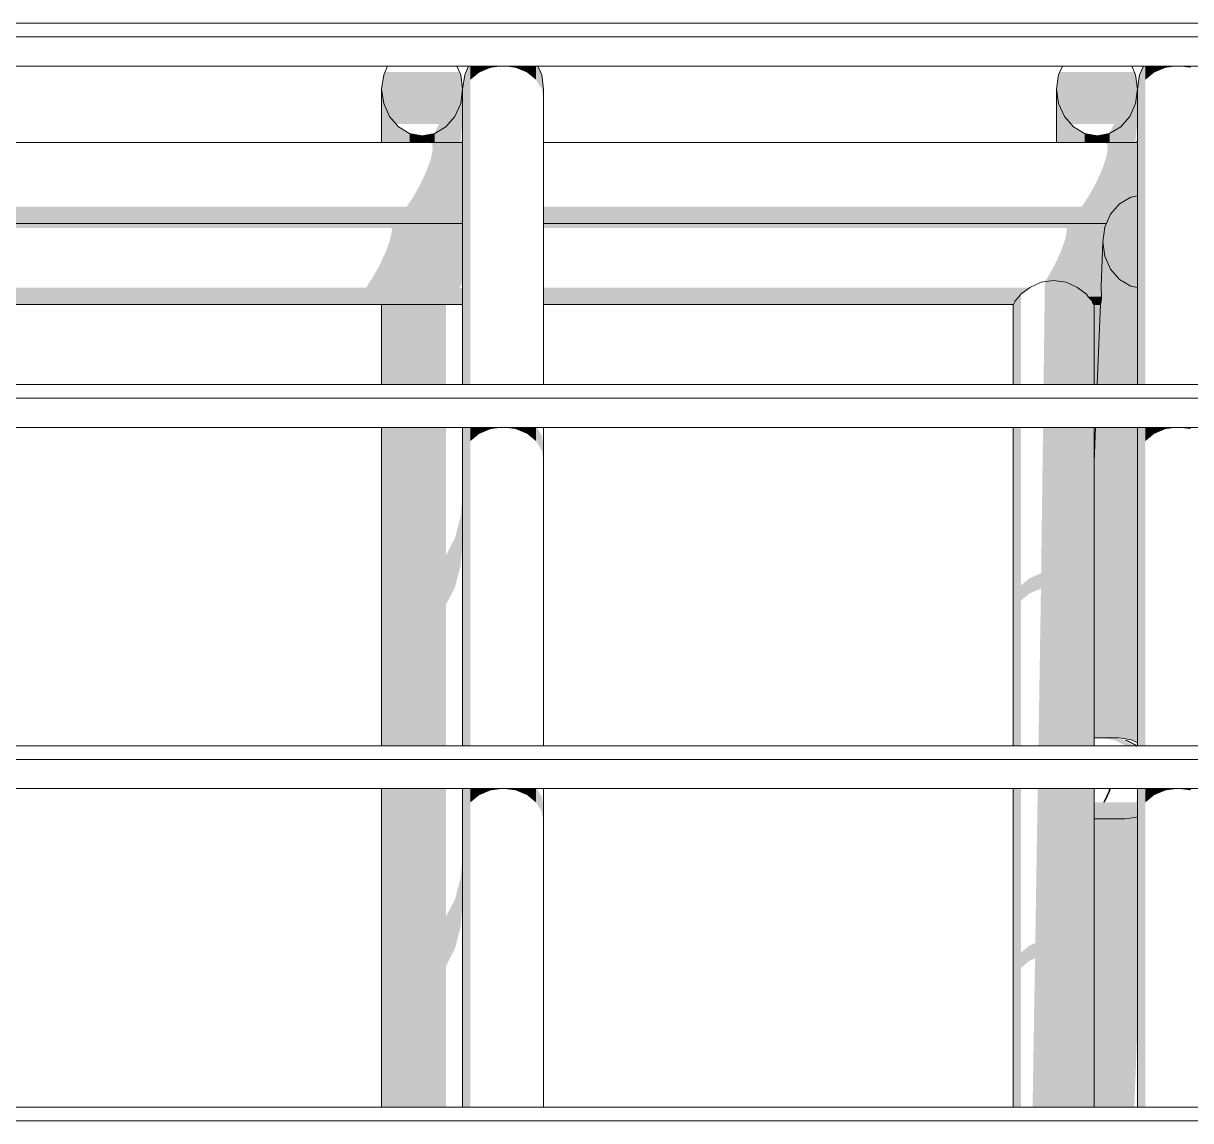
# Model space of a CAD drawing. Header units: millimetres. Extents: x -71878 to 121433, y -67383 to 83273.
# Drawn here: x 42079 to 43809, y -33150 to -31524 of the extents above; entities that cross this region are included whole.
import ezdxf

# ---------------------------------------------------------------- set-up
doc = ezdxf.new("R2010")
doc.units = ezdxf.units.MM
doc.header["$MEASUREMENT"] = 0
doc.layers.add('ENTIRADO', color=7, linetype='Continuous')
doc.layers.add('Vigas', color=7, linetype='Continuous')
doc.layers.add('ENTIRADO_Pluma_Nº__21', color=7, linetype='Continuous', lineweight=5)
doc.layers.add('Vigas_Pluma_Nº__21', color=7, linetype='Continuous', lineweight=5)
doc.layers.add('ENTIRADO_Pluma_Nº__3', color=7, linetype='Continuous', lineweight=0, true_color=0x646464)
doc.layers.add('Vigas_Pluma_Nº__3', color=7, linetype='Continuous', lineweight=0, true_color=0x646464)

# ---------------------------------------------------------------- blocks, each defined once
blk = doc.blocks.new('Elem Sección_39_2')
at = {"layer": 'Vigas_Pluma_Nº__3', "linetype": 'Continuous', "lineweight": 0, "true_color": 0x191919}
for points in [[(-30159.9, 9133.4), (-30115, 9133.4), (-30115, 9136.3), (-30163.7, 9136.3)], [(-30159.4, 9124.8), (-30115, 9124.8), (-30115, 9133.4), (-30159.9, 9133.4)], [(-29159.9, 9133.4), (-29115, 9133.4), (-29115, 9136.3), (-29163.7, 9136.3)], [(-29159.4, 9124.8), (-29115, 9124.8), (-29115, 9133.4), (-29159.9, 9133.4)], [(-30159.4, 9124.8), (-30162.2, 9111.6), (-30115, 9111.6), (-30115, 9124.8)], [(-29159.4, 9124.8), (-29162.2, 9111.6), (-29115, 9111.6), (-29115, 9124.8)], [(-30168.2, 9094.8), (-30115, 9094.8), (-30115, 9111.6), (-30162.2, 9111.6)], [(-29168.2, 9094.8), (-29115, 9094.8), (-29115, 9111.6), (-29162.2, 9111.6)], [(-30168.2, 9094.8), (-30176.7, 9076.3), (-30115, 9076.3), (-30115, 9094.8)], [(-29168.2, 9094.8), (-29176.7, 9076.3), (-29115, 9076.3), (-29115, 9094.8)], [(-30186.9, 9057.8), (-30115, 9057.8), (-30115, 9076.3), (-30176.7, 9076.3)], [(-29176.7, 9076.3), (-29186.9, 9057.8), (-29115, 9057.8), (-29115, 9076.3)], [(-30186.9, 9057.8), (-30197.8, 9041), (-30115, 9041), (-30115, 9057.8)], [(-29186.9, 9057.8), (-29197.8, 9041), (-29145.7, 9041), (-29141.8, 9045.6), (-29125, 9055.4), (-29115, 9057.3), (-29115, 9057.8)], [(-30115, 9041), (-30995, 9041), (-30995, 9027.8), (-30115, 9027.8)], [(-30115, 9027.8), (-30995, 9027.8), (-30995, 9019.2), (-30115, 9019.2)], [(-29995, 9041), (-29995, 9027.8), (-29156.1, 9027.8), (-29155, 9030.2), (-29145.7, 9041)], [(-29995, 9019.2), (-29159.8, 9019.2), (-29156.1, 9027.8), (-29995, 9027.8)], [(-30995, 9019.2), (-30995, 9016.3), (-30115, 9016.3), (-30115, 9019.2)], [(-29995, 9019.2), (-29995, 9016.3), (-29161.1, 9016.3), (-29159.8, 9019.2)]]:
    blk.add_hatch(color=250, dxfattribs=at).paths.add_polyline_path(points)
at = {"layer": 'Vigas_Pluma_Nº__21', "linetype": 'Continuous'}
for p, q in [((-30115, 9136.3), (-30995, 9136.3)), ((-29115, 9136.3), (-29995, 9136.3))]:
    blk.add_line(p, q, dxfattribs=at)
blk = doc.blocks.new('Elem Sección_119_2')
at = {"layer": 'Vigas_Pluma_Nº__3', "linetype": 'Continuous', "lineweight": 0, "true_color": 0x191919}
for points in [[(-29254.3, 8777.5), (-29239.4, 8777.5), (-29239.4, 8931.8), (-29252.4, 8930)], [(-29220.9, 8929.2), (-29239.4, 8931.8), (-29239.4, 8777.5), (-29220.9, 8777.5)], [(-29220.9, 8929.2), (-29220.9, 8777.5), (-29204.2, 8777.5), (-29204.2, 8921.6)], [(-29296.5, 8777.5), (-29288, 8777.5), (-29288, 8911.8), (-29290.8, 8907.8), (-29296.5, 8901.7)], [(-29288, 8910.6), (-29275.3, 8921), (-29288, 8911.8)], [(-29204.2, 8777.5), (-29190.9, 8777.5), (-29190.9, 8911.8), (-29203.6, 8921), (-29204.2, 8921.6)], [(-29188.1, 8907.8), (-29190.9, 8911.8), (-29190.9, 8777.5), (-29182.4, 8777.5), (-29182.4, 8901.7)], [(-29299.4, 8896.3), (-29299.4, 8777.5), (-29296.5, 8777.5), (-29296.5, 8901.7), (-29297.2, 8899.2), (-29299.1, 8896.3)], [(-29181.6, 8899.2), (-29182.4, 8901.7), (-29182.4, 8777.5), (-29179.4, 8777.5), (-29179.4, 8896.3), (-29179.8, 8896.3)], [(-29299.4, 8714.2), (-29299.4, 8242.1), (-29296.5, 8242.1), (-29296.5, 8714.2)], [(-29296.5, 8242.1), (-29288, 8242.1), (-29288, 8714.2), (-29296.5, 8714.2)], [(-29258, 8242.1), (-29239.4, 8242.1), (-29239.4, 8714.2), (-29255.1, 8714.2), (-29257.9, 8497.9), (-29258, 8497.9)], [(-29220.9, 8714.2), (-29239.4, 8714.2), (-29239.4, 8242.1), (-29220.9, 8242.1)], [(-29220.9, 8242.1), (-29204.2, 8242.1), (-29204.2, 8714.2), (-29220.9, 8714.2)], [(-29204.2, 8714.2), (-29204.2, 8242.1), (-29190.9, 8242.1), (-29190.9, 8714.2)], [(-29190.9, 8714.2), (-29190.9, 8242.1), (-29182.4, 8242.1), (-29182.4, 8714.2)], [(-29179.4, 8714.2), (-29182.4, 8714.2), (-29182.4, 8242.1), (-29179.4, 8242.1)], [(-29261.9, 8242.1), (-29258, 8242.1), (-29258, 8497.9), (-29274.7, 8490.9), (-29274.7, 8468.3), (-29258.2, 8475.2)], [(-29288, 8480), (-29288, 8457.4), (-29274.7, 8468.3), (-29274.7, 8490.9)], [(-29299.4, 8178.8), (-29299.4, 7706.7), (-29296.5, 7706.7), (-29296.5, 8178.8)], [(-29296.5, 8178.8), (-29296.5, 7706.7), (-29288, 7706.7), (-29288, 8178.8)], [(-29258, 7706.7), (-29258, 8178.8), (-29263, 8178.8), (-29266.6, 7950), (-29274.7, 7946.7), (-29274.7, 7924.1), (-29267, 7927.3), (-29270.6, 7706.7)], [(-29239.4, 8178.8), (-29258, 8178.8), (-29258, 7706.7), (-29239.4, 7706.7)], [(-29220.9, 8178.8), (-29239.4, 8178.8), (-29239.4, 7706.7), (-29220.9, 7706.7)], [(-29204.2, 8178.8), (-29220.9, 8178.8), (-29220.9, 7706.7), (-29204.2, 7706.7)], [(-29190.9, 8178.8), (-29204.2, 8178.8), (-29204.2, 7706.7), (-29190.9, 7706.7)], [(-29182.4, 8178.8), (-29190.9, 8178.8), (-29190.9, 7706.7), (-29182.4, 7706.7)], [(-29179.4, 8178.8), (-29182.4, 8178.8), (-29182.4, 7706.7), (-29179.4, 7706.7)], [(-29288, 7935.8), (-29288, 7913.2), (-29274.7, 7924.1), (-29274.7, 7946.7)]]:
    blk.add_hatch(color=250, dxfattribs=at).paths.add_polyline_path(points)
at = {"layer": 'Vigas_Pluma_Nº__21', "linetype": 'Continuous'}
for p, q in [((-29258, 8929.2), (-29274.7, 8921.6)), ((-29239.4, 8931.8), (-29258, 8929.2)), ((-29239.4, 8931.8), (-29220.9, 8929.2)), ((-29220.9, 8929.2), (-29204.2, 8921.6)), ((-29290.8, 8907.8), (-29296.5, 8901.7)), ((-29290.8, 8907.8), (-29288, 8911.8)), ((-29275.3, 8921), (-29288, 8911.8)), ((-29275.3, 8921), (-29274.7, 8921.6)), ((-29204.2, 8921.6), (-29203.6, 8921)), ((-29203.6, 8921), (-29190.9, 8911.8)), ((-29190.9, 8911.8), (-29188.1, 8907.8)), ((-29188.1, 8907.8), (-29182.4, 8901.7)), ((-29299.4, 8896.3), (-29299.4, 8777.5)), ((-29299.1, 8896.3), (-29297.2, 8899.2)), ((-29297.2, 8899.2), (-29296.5, 8901.7)), ((-29182.4, 8901.7), (-29181.6, 8899.2)), ((-29181.6, 8899.2), (-29179.8, 8896.3)), ((-29179.4, 8896.3), (-29179.4, 8777.5)), ((-29299.4, 8714.2), (-29299.4, 8242.1)), ((-29179.4, 8714.2), (-29179.4, 8242.1)), ((-29299.4, 8178.8), (-29299.4, 7706.7)), ((-29179.4, 8178.8), (-29179.4, 7706.7))]:
    blk.add_line(p, q, dxfattribs=at)
blk = doc.blocks.new('Elem Sección_120_2')
at = {"layer": 'Vigas_Pluma_Nº__3', "linetype": 'Continuous', "lineweight": 0, "true_color": 0x191919}
for points in [[(-29163.5, 9010.8), (-29166.5, 8989.3), (-29163.5, 8967.9), (-29155, 8948.5), (-29141.8, 8933.1), (-29125, 8923.3), (-29115, 8921.4), (-29115, 9057.3), (-29125, 9055.4), (-29141.8, 9045.6), (-29155, 9030.2)], [(-29174.9, 8777.5), (-29171.1, 8777.5), (-29163.5, 8967.9), (-29166.5, 8989.3), (-29169.1, 8922.8), (-29169, 8921), (-29168.5, 8907.8), (-29169.1, 8899.2), (-29170.1, 8897.2)], [(-29163.5, 8967.9), (-29171.1, 8777.5), (-29161.8, 8777.5), (-29155, 8948.5)], [(-29155, 8948.5), (-29161.8, 8777.5), (-29147.9, 8777.5), (-29141.8, 8933.1)], [(-29141.8, 8933.1), (-29147.9, 8777.5), (-29130.8, 8777.5), (-29125, 8923.3)], [(-29130.8, 8777.5), (-29115, 8777.5), (-29115, 8921.4), (-29125, 8923.3)], [(-29179.4, 8567.4), (-29173.6, 8714.2), (-29177.4, 8714.2), (-29179.4, 8662.8)], [(-29179.4, 8333.3), (-29164.3, 8714.2), (-29173.6, 8714.2), (-29179.4, 8567.4)], [(-29179.4, 8333.3), (-29179.4, 8254), (-29168.7, 8254), (-29150.4, 8714.2), (-29164.3, 8714.2)], [(-29150.4, 8714.2), (-29168.7, 8254), (-29151.6, 8254), (-29133.3, 8714.2)], [(-29151.6, 8254), (-29143, 8254), (-29133, 8252.4), (-29115, 8706.7), (-29115, 8714.2), (-29133.3, 8714.2)], [(-29115, 8706.7), (-29133, 8252.4), (-29124.2, 8251), (-29115, 8246.5), (-29115, 8539.2)], [(-29179.4, 7706.7), (-29173.3, 7706.7), (-29156.3, 8134), (-29173.5, 8134), (-29179.4, 7983.4)], [(-29173.5, 8134), (-29179.4, 8134), (-29179.4, 7983.4)], [(-29156.3, 8134), (-29173.3, 7706.7), (-29154.6, 7706.7), (-29137.7, 8134)], [(-29137.7, 8134), (-29154.6, 7706.7), (-29136.2, 7706.7), (-29119.2, 8136.3), (-29133.8, 8134)], [(-29119.2, 8136.3), (-29136.2, 7706.7), (-29119.9, 7706.7), (-29115, 7831.3), (-29115, 8137), (-29115.1, 8136.9), (-29117.1, 8136.6)]]:
    blk.add_hatch(color=250, dxfattribs=at).paths.add_polyline_path(points)
at = {"layer": 'Vigas_Pluma_Nº__21', "linetype": 'Continuous'}
for p, q in [((-29155, 9030.2), (-29141.8, 9045.6)), ((-29141.8, 9045.6), (-29125, 9055.4)), ((-29125, 9055.4), (-29115, 9057.3)), ((-29163.5, 9010.8), (-29155, 9030.2)), ((-29166.5, 8989.3), (-29163.5, 9010.8)), ((-29166.5, 8989.3), (-29169.1, 8922.8)), ((-29163.5, 8967.9), (-29166.5, 8989.3)), ((-29155, 8948.5), (-29163.5, 8967.9)), ((-29141.8, 8933.1), (-29155, 8948.5)), ((-29125, 8923.3), (-29141.8, 8933.1)), ((-29169, 8921), (-29169.1, 8922.8)), ((-29169.1, 8899.2), (-29168.5, 8907.8)), ((-29168.5, 8907.8), (-29169, 8921)), ((-29115, 8921.4), (-29125, 8923.3)), ((-29170.1, 8897.2), (-29174.9, 8777.5)), ((-29169.1, 8899.2), (-29170.1, 8897.2)), ((-29177.4, 8714.2), (-29179.4, 8662.8)), ((-29133, 8252.4), (-29143, 8254)), ((-29124.2, 8251), (-29133, 8252.4)), ((-29124.2, 8251), (-29115, 8246.5)), ((-29133.8, 8134), (-29119.2, 8136.3)), ((-29119.2, 8136.3), (-29115.1, 8136.9)), ((-29115.1, 8136.9), (-29115, 8137))]:
    blk.add_line(p, q, dxfattribs=at)
blk = doc.blocks.new('Elem Sección_122_2')
at = {"layer": 'Vigas_Pluma_Nº__3', "linetype": 'Continuous', "lineweight": 0, "true_color": 0x191919}
for points in [[(-29155.8, 8254), (-29168.1, 8254), (-29149.5, 8251), (-29137.1, 8251)], [(-29150.2, 8254), (-29153.7, 8254), (-29135, 8251), (-29131.6, 8251)], [(-29137.1, 8251), (-29149.5, 8251), (-29132.5, 8242.5), (-29120.1, 8242.5)], [(-29145.3, 8254), (-29125.1, 8251), (-29124.2, 8251), (-29133, 8252.4), (-29143, 8254)], [(-29135, 8251), (-29118, 8242.5), (-29115, 8242.5), (-29115, 8242.7), (-29131.6, 8251)], [(-29125.1, 8251), (-29115, 8246.4), (-29115, 8246.5), (-29124.2, 8251)], [(-29179.4, 8242.5), (-29179.4, 8242.1), (-29178.9, 8242.1), (-29179.4, 8242.5)], [(-29179.4, 8242.5), (-29179.4, 8242.5), (-29179.4, 8242.5)], [(-29120.1, 8242.5), (-29132.5, 8242.5), (-29132, 8242.1), (-29119.7, 8242.1)], [(-29118, 8242.5), (-29117.6, 8242.1), (-29115, 8242.1), (-29115, 8242.5)], [(-29155.4, 8175.4), (-29157.9, 8175.4), (-29165.9, 8158.7), (-29163.4, 8158.7)], [(-29157.5, 8178.8), (-29157.9, 8175.4), (-29155.4, 8175.4), (-29155, 8178.8)], [(-29179.4, 8145.4), (-29115, 8145.4), (-29115, 8158.7), (-29179.4, 8158.7)], [(-29115, 8158.7), (-29115, 8161.9), (-29116.5, 8158.7)], [(-29179.4, 8136.9), (-29115.1, 8136.9), (-29115, 8137), (-29115, 8145.4), (-29179.4, 8145.4)], [(-29179.4, 8136.9), (-29179.4, 8134), (-29133.8, 8134), (-29119.2, 8136.3), (-29117.1, 8136.6), (-29115.1, 8136.9)]]:
    blk.add_hatch(color=250, dxfattribs=at).paths.add_polyline_path(points)
at = {"layer": 'Vigas_Pluma_Nº__21', "linetype": 'Continuous'}
for p, q in [((-29143, 8254), (-29179.4, 8254)), ((-29133.8, 8134), (-29179.4, 8134))]:
    blk.add_line(p, q, dxfattribs=at)
blk = doc.blocks.new('Elem Sección_137_2')
at = {"layer": 'Vigas_Pluma_Nº__3', "linetype": 'Continuous', "lineweight": 0, "true_color": 0x191919}
for points in [[(-29112, 9236.6), (-29115, 9215.3), (-29115, 8777.5), (-29112, 8777.5)], [(-29112, 9236.6), (-29112, 8777.5), (-29103.5, 8777.5), (-29103.5, 9249.6), (-29106.3, 9249.6)], [(-29103.5, 9229.3), (-29090.2, 9240.2), (-29090.2, 9249.6), (-29103.5, 9249.6)], [(-29090.2, 9240.2), (-29073.5, 9247.2), (-29073.5, 9249.6), (-29090.2, 9249.6)], [(-29073.5, 9249.6), (-29073.5, 9247.2), (-29055, 9249.6)], [(-29036.4, 9249.6), (-29055, 9249.6), (-29036.4, 9247.2)], [(-29112, 8714.2), (-29115, 8714.2), (-29115, 8242.1), (-29112, 8242.1)], [(-29112, 8714.2), (-29112, 8242.1), (-29103.5, 8242.1), (-29103.5, 8714.2)], [(-29103.5, 8693.9), (-29090.2, 8704.8), (-29090.2, 8714.2), (-29103.5, 8714.2)], [(-29090.2, 8704.8), (-29073.5, 8711.8), (-29073.5, 8714.2), (-29090.2, 8714.2)], [(-29073.5, 8711.8), (-29055, 8714.2), (-29073.5, 8714.2)], [(-29055, 8714.2), (-29036.4, 8711.8), (-29036.4, 8714.2)], [(-29115, 8178.8), (-29115, 7706.7), (-29112, 7706.7), (-29112, 8178.8)], [(-29103.5, 8178.8), (-29112, 8178.8), (-29112, 7706.7), (-29103.5, 7706.7)], [(-29103.5, 8158.5), (-29090.2, 8169.4), (-29090.2, 8178.8), (-29103.5, 8178.8)], [(-29090.2, 8169.4), (-29073.5, 8176.4), (-29073.5, 8178.8), (-29090.2, 8178.8)], [(-29073.5, 8178.8), (-29073.5, 8176.4), (-29055, 8178.8)], [(-29055, 8178.8), (-29036.4, 8176.4), (-29036.4, 8178.8)]]:
    blk.add_hatch(color=250, dxfattribs=at).paths.add_polyline_path(points)
at = {"layer": 'Vigas_Pluma_Nº__21', "linetype": 'Continuous'}
for p, q in [((-29112, 9236.6), (-29115, 9215.3)), ((-29106.3, 9249.6), (-29112, 9236.6)), ((-29115, 9215.3), (-29115, 8777.5)), ((-29115, 8714.2), (-29115, 8242.1)), ((-29115, 8178.8), (-29115, 7706.7))]:
    blk.add_line(p, q, dxfattribs=at)
blk = doc.blocks.new('Elem Sección_138_2')
at = {"layer": 'Vigas_Pluma_Nº__3', "linetype": 'Continuous', "lineweight": 0, "true_color": 0x191919}
for points in [[(-30115, 8777.5), (-30112, 8777.5), (-30112, 9236.6), (-30115, 9215.3)], [(-30112, 9236.6), (-30112, 8777.5), (-30103.5, 8777.5), (-30103.5, 9249.6), (-30106.3, 9249.6)], [(-30103.5, 9229.3), (-30090.2, 9240.2), (-30090.2, 9249.6), (-30103.5, 9249.6)], [(-30090.2, 9240.2), (-30073.5, 9247.2), (-30073.5, 9249.6), (-30090.2, 9249.6)], [(-30073.5, 9249.6), (-30073.5, 9247.2), (-30055, 9249.6)], [(-30055, 9249.6), (-30036.4, 9247.2), (-30036.4, 9249.6)], [(-30036.4, 9247.2), (-30019.7, 9240.2), (-30019.7, 9249.6), (-30036.4, 9249.6)], [(-30019.7, 9240.2), (-30006.4, 9229.3), (-30006.4, 9249.6), (-30019.7, 9249.6)], [(-30006.4, 9249.6), (-30006.4, 9229.3), (-29997.9, 9215.6), (-29997.9, 9236.6), (-29999.8, 9240.9), (-30005.2, 9249.6)], [(-29997.9, 9215.6), (-29995, 9200.4), (-29995, 9215.3), (-29997.9, 9236.6)], [(-30115, 8714.2), (-30115, 8242.1), (-30112, 8242.1), (-30112, 8714.2)], [(-30112, 8714.2), (-30112, 8242.1), (-30103.5, 8242.1), (-30103.5, 8714.2)], [(-30103.5, 8693.9), (-30090.2, 8704.8), (-30090.2, 8714.2), (-30103.5, 8714.2)], [(-30090.2, 8704.8), (-30073.5, 8711.8), (-30073.5, 8714.2), (-30090.2, 8714.2)], [(-30073.5, 8711.8), (-30055, 8714.2), (-30073.5, 8714.2)], [(-30036.4, 8714.2), (-30055, 8714.2), (-30036.4, 8711.8)], [(-30036.4, 8711.8), (-30019.7, 8704.8), (-30019.7, 8714.2), (-30036.4, 8714.2)], [(-30019.7, 8704.8), (-30006.4, 8693.9), (-30006.4, 8714.2), (-30019.7, 8714.2)], [(-30006.4, 8714.2), (-30006.4, 8693.9), (-29997.9, 8680.2), (-29997.9, 8702.4), (-30005.2, 8714.2)], [(-29997.9, 8680.2), (-29995, 8665), (-29995, 8687.2), (-29997.9, 8702.4)], [(-30115, 7706.7), (-30112, 7706.7), (-30112, 8178.8), (-30115, 8178.8)], [(-30112, 8178.8), (-30112, 7706.7), (-30103.5, 7706.7), (-30103.5, 8178.8)], [(-30103.5, 8158.5), (-30090.2, 8169.4), (-30090.2, 8178.8), (-30103.5, 8178.8)], [(-30090.2, 8169.4), (-30073.5, 8176.4), (-30073.5, 8178.8), (-30090.2, 8178.8)], [(-30073.5, 8176.4), (-30055, 8178.8), (-30073.5, 8178.8)], [(-30055, 8178.8), (-30036.4, 8176.4), (-30036.4, 8178.8)], [(-30036.4, 8176.4), (-30019.7, 8169.4), (-30019.7, 8178.8), (-30036.4, 8178.8)], [(-30019.7, 8169.4), (-30006.4, 8158.5), (-30006.4, 8178.8), (-30019.7, 8178.8)], [(-30006.4, 8178.8), (-30006.4, 8158.5), (-29997.9, 8144.8), (-29997.9, 8167), (-30005.2, 8178.8)], [(-29997.9, 8144.8), (-29995, 8129.6), (-29995, 8151.8), (-29997.9, 8167)]]:
    blk.add_hatch(color=250, dxfattribs=at).paths.add_polyline_path(points)
at = {"layer": 'Vigas_Pluma_Nº__21', "linetype": 'Continuous'}
for p, q in [((-30112, 9236.6), (-30115, 9215.3)), ((-30106.3, 9249.6), (-30112, 9236.6)), ((-29997.9, 9236.6), (-30003.6, 9249.6)), ((-29995, 9215.3), (-29997.9, 9236.6)), ((-30115, 9215.3), (-30115, 8777.5)), ((-29995, 9215.3), (-29995, 8777.5)), ((-30115, 8714.2), (-30115, 8242.1)), ((-29995, 8714.2), (-29995, 8242.1)), ((-30115, 8178.8), (-30115, 7706.7)), ((-29995, 8178.8), (-29995, 7706.7))]:
    blk.add_line(p, q, dxfattribs=at)
blk = doc.blocks.new('Elem Sección_155_2')
at = {"layer": 'Vigas_Pluma_Nº__3', "linetype": 'Continuous', "lineweight": 0, "true_color": 0x191919}
for points in [[(-29235, 9215.3), (-29232, 9193.9), (-29223.5, 9174.7), (-29213.8, 9163.6), (-29150, 9163.6), (-29157.1, 9149.5), (-29156.4, 9149.6), (-29139.7, 9159.4), (-29126.4, 9174.7), (-29117.9, 9193.9), (-29115, 9215.3), (-29117.9, 9236.6), (-29119.8, 9240.9), (-29230.1, 9240.9), (-29232, 9236.6)], [(-29235, 9215.3), (-29235, 9136.3), (-29232, 9136.3), (-29232, 9193.9)], [(-29115, 9215.3), (-29117.9, 9193.9), (-29117.9, 9140.1), (-29115, 9169.8), (-29115, 9170.8)], [(-29223.5, 9174.7), (-29232, 9193.9), (-29232, 9136.3), (-29223.5, 9136.3)], [(-29117.9, 9193.9), (-29126.4, 9174.7), (-29126.4, 9136.3), (-29119, 9136.3), (-29117.9, 9140.1)], [(-29210.2, 9159.4), (-29223.5, 9174.7), (-29223.5, 9136.3), (-29210.2, 9136.3)], [(-29139.7, 9159.4), (-29139.7, 9136.3), (-29126.4, 9136.3), (-29126.4, 9174.7)], [(-29210.2, 9159.4), (-29210.2, 9136.3), (-29193.5, 9136.3), (-29193.5, 9149.6)], [(-29175, 9146.2), (-29193.5, 9149.6), (-29193.5, 9136.3), (-29175, 9136.3)], [(-29156.4, 9149.6), (-29175, 9146.2), (-29175, 9136.3), (-29156.4, 9136.3)], [(-29139.7, 9159.4), (-29156.4, 9149.6), (-29156.4, 9136.3), (-29139.7, 9136.3)], [(-29115, 9136.3), (-29115, 9153.6), (-29116.4, 9136.3)], [(-29179.4, 8896.3), (-29179.4, 8777.5), (-29175, 8777.5), (-29175, 8896.3)], [(-29170.2, 8896.3), (-29175, 8896.3), (-29175, 8777.5), (-29174.9, 8777.5)], [(-29179.4, 8714.2), (-29179.4, 8662.8), (-29177.4, 8714.2)]]:
    blk.add_hatch(color=250, dxfattribs=at).paths.add_polyline_path(points)
at = {"layer": 'Vigas_Pluma_Nº__21', "linetype": 'Continuous'}
for p, q in [((-29232, 9236.6), (-29235, 9215.3)), ((-29226.3, 9249.6), (-29232, 9236.6)), ((-29117.9, 9236.6), (-29123.6, 9249.6)), ((-29115, 9215.3), (-29117.9, 9236.6)), ((-29235, 9215.3), (-29232, 9193.9)), ((-29235, 9136.3), (-29235, 9215.3)), ((-29117.9, 9193.9), (-29115, 9215.3)), ((-29232, 9193.9), (-29223.5, 9174.7)), ((-29126.4, 9174.7), (-29117.9, 9193.9)), ((-29223.5, 9174.7), (-29210.2, 9159.4)), ((-29139.7, 9159.4), (-29126.4, 9174.7)), ((-29210.2, 9159.4), (-29193.5, 9149.6)), ((-29193.5, 9149.6), (-29175, 9146.2)), ((-29175, 9146.2), (-29156.4, 9149.6)), ((-29156.4, 9149.6), (-29139.7, 9159.4))]:
    blk.add_line(p, q, dxfattribs=at)
blk = doc.blocks.new('Elem Sección_156_2')
at = {"layer": 'Vigas_Pluma_Nº__3', "linetype": 'Continuous', "lineweight": 0, "true_color": 0x191919}
for points in [[(-30235, 9215.3), (-30232, 9193.9), (-30223.5, 9174.7), (-30213.8, 9163.6), (-30150, 9163.6), (-30157.1, 9149.5), (-30156.4, 9149.6), (-30139.7, 9159.4), (-30126.4, 9174.7), (-30117.9, 9193.9), (-30115, 9215.3), (-30117.9, 9236.6), (-30119.8, 9240.9), (-30230.1, 9240.9), (-30232, 9236.6)], [(-30235, 9215.3), (-30235, 9136.3), (-30232, 9136.3), (-30232, 9193.9)], [(-30117.9, 9193.9), (-30117.9, 9140.1), (-30115, 9169.8), (-30115, 9170.8), (-30115, 9215.3)], [(-30232, 9193.9), (-30232, 9136.3), (-30223.5, 9136.3), (-30223.5, 9174.7)], [(-30117.9, 9193.9), (-30126.4, 9174.7), (-30126.4, 9136.3), (-30119, 9136.3), (-30117.9, 9140.1)], [(-30210.2, 9159.4), (-30223.5, 9174.7), (-30223.5, 9136.3), (-30210.2, 9136.3)], [(-30139.7, 9159.4), (-30139.7, 9136.3), (-30126.4, 9136.3), (-30126.4, 9174.7)], [(-30210.2, 9159.4), (-30210.2, 9136.3), (-30193.5, 9136.3), (-30193.5, 9149.6)], [(-30175, 9146.2), (-30193.5, 9149.6), (-30193.5, 9136.3), (-30175, 9136.3)], [(-30175, 9136.3), (-30156.4, 9136.3), (-30156.4, 9149.6), (-30175, 9146.2)], [(-30156.4, 9149.6), (-30156.4, 9136.3), (-30139.7, 9136.3), (-30139.7, 9159.4)], [(-30115, 9136.3), (-30115, 9153.6), (-30116.4, 9136.3)], [(-30232, 8896.3), (-30235, 8896.3), (-30235, 8777.5), (-30232, 8777.5)], [(-30232, 8777.5), (-30223.5, 8777.5), (-30223.5, 8896.3), (-30232, 8896.3)], [(-30223.5, 8777.5), (-30210.2, 8777.5), (-30210.2, 8896.3), (-30223.5, 8896.3)], [(-30210.2, 8777.5), (-30193.5, 8777.5), (-30193.5, 8896.3), (-30210.2, 8896.3)], [(-30175, 8896.3), (-30193.5, 8896.3), (-30193.5, 8777.5), (-30175, 8777.5)], [(-30175, 8777.5), (-30156.4, 8777.5), (-30156.4, 8896.3), (-30175, 8896.3)], [(-30156.4, 8777.5), (-30139.7, 8777.5), (-30139.7, 8896.3), (-30156.4, 8896.3)], [(-30232, 8714.2), (-30235, 8714.2), (-30235, 8242.1), (-30232, 8242.1)], [(-30232, 8714.2), (-30232, 8242.1), (-30223.5, 8242.1), (-30223.5, 8714.2)], [(-30223.5, 8242.1), (-30210.2, 8242.1), (-30210.2, 8714.2), (-30223.5, 8714.2)], [(-30210.2, 8242.1), (-30193.5, 8242.1), (-30193.5, 8714.2), (-30210.2, 8714.2)], [(-30175, 8714.2), (-30193.5, 8714.2), (-30193.5, 8242.1), (-30175, 8242.1)], [(-30156.4, 8714.2), (-30175, 8714.2), (-30175, 8242.1), (-30156.4, 8242.1)], [(-30139.7, 8714.2), (-30156.4, 8714.2), (-30156.4, 8242.1), (-30139.7, 8242.1)], [(-30115, 8618.2), (-30117.9, 8582.4), (-30117.9, 8509.5), (-30115, 8545.3)], [(-30117.9, 8582.4), (-30126.4, 8550.1), (-30126.4, 8477.2), (-30117.9, 8509.5)], [(-30126.4, 8550.1), (-30139.7, 8524.5), (-30139.7, 8451.6), (-30126.4, 8477.2)], [(-30235, 8178.8), (-30235, 7706.7), (-30232, 7706.7), (-30232, 8178.8)], [(-30232, 8178.8), (-30232, 7706.7), (-30223.5, 7706.7), (-30223.5, 8178.8)], [(-30223.5, 8178.8), (-30223.5, 7706.7), (-30210.2, 7706.7), (-30210.2, 8178.8)], [(-30210.2, 8178.8), (-30210.2, 7706.7), (-30193.5, 7706.7), (-30193.5, 8178.8)], [(-30193.5, 8178.8), (-30193.5, 7706.7), (-30175, 7706.7), (-30175, 8178.8)], [(-30175, 8178.8), (-30175, 7706.7), (-30156.4, 7706.7), (-30156.4, 8178.8)], [(-30156.4, 8178.8), (-30156.4, 7706.7), (-30139.7, 7706.7), (-30139.7, 8178.8)], [(-30115, 8082.8), (-30117.9, 8047), (-30117.9, 7974.1), (-30115, 8009.9)], [(-30117.9, 8047), (-30126.4, 8014.7), (-30126.4, 7941.8), (-30117.9, 7974.1)], [(-30126.4, 8014.7), (-30139.7, 7989.1), (-30139.7, 7916.2), (-30126.4, 7941.8)]]:
    blk.add_hatch(color=250, dxfattribs=at).paths.add_polyline_path(points)
at = {"layer": 'Vigas_Pluma_Nº__21', "linetype": 'Continuous'}
for p, q in [((-30232, 9236.6), (-30235, 9215.3)), ((-30226.3, 9249.6), (-30232, 9236.6)), ((-30117.9, 9236.6), (-30123.6, 9249.6)), ((-30115, 9215.3), (-30117.9, 9236.6)), ((-30235, 9215.3), (-30232, 9193.9)), ((-30235, 9136.3), (-30235, 9215.3)), ((-30117.9, 9193.9), (-30115, 9215.3)), ((-30232, 9193.9), (-30223.5, 9174.7)), ((-30126.4, 9174.7), (-30117.9, 9193.9)), ((-30223.5, 9174.7), (-30210.2, 9159.4)), ((-30139.7, 9159.4), (-30126.4, 9174.7)), ((-30210.2, 9159.4), (-30193.5, 9149.6)), ((-30193.5, 9149.6), (-30175, 9146.2)), ((-30175, 9146.2), (-30156.4, 9149.6)), ((-30156.4, 9149.6), (-30139.7, 9159.4)), ((-30235, 8777.5), (-30235, 8896.3)), ((-30235, 8242.1), (-30235, 8714.2)), ((-30235, 7706.7), (-30235, 8178.8))]:
    blk.add_line(p, q, dxfattribs=at)
blk = doc.blocks.new('Elem Sección_177_2')
at = {"layer": 'Vigas_Pluma_Nº__3', "linetype": 'Continuous', "lineweight": 0, "true_color": 0x191919}
for points in [[(-30115, 9016.3), (-30995, 9016.3), (-30995, 9013.4), (-30115, 9013.4)], [(-30995, 9009.5), (-30220.1, 9009.5), (-30219.8, 9004.8), (-30115, 9004.8), (-30115, 9013.4), (-30995, 9013.4)], [(-29995, 9016.3), (-29995, 9013.4), (-29162.4, 9013.4), (-29161.1, 9016.3)], [(-29995, 9013.4), (-29995, 9009.5), (-29220.1, 9009.5), (-29219.8, 9004.8), (-29164.4, 9004.8), (-29163.5, 9010.8), (-29162.4, 9013.4)], [(-30222.7, 8991.6), (-30115, 8991.6), (-30115, 9004.8), (-30219.8, 9004.8)], [(-29219.8, 9004.8), (-29222.7, 8991.6), (-29166.2, 8991.6), (-29164.4, 9004.8)], [(-30228.7, 8974.8), (-30115, 8974.8), (-30115, 8991.6), (-30222.7, 8991.6)], [(-29222.7, 8991.6), (-29228.7, 8974.8), (-29167.1, 8974.8), (-29166.5, 8989.3), (-29166.2, 8991.6)], [(-30237.2, 8956.3), (-30115, 8956.3), (-30115, 8974.8), (-30228.7, 8974.8)], [(-29228.7, 8974.8), (-29237.2, 8956.3), (-29167.8, 8956.3), (-29167.1, 8974.8)], [(-30237.2, 8956.3), (-30247.4, 8937.8), (-30115, 8937.8), (-30115, 8956.3)], [(-29237.2, 8956.3), (-29247.4, 8937.8), (-29168.5, 8937.8), (-29167.8, 8956.3)], [(-30247.4, 8937.8), (-30258.2, 8921), (-30120.2, 8921), (-30115, 8929.2), (-30115, 8937.8)], [(-29247.4, 8937.8), (-29252.4, 8930), (-29239.4, 8931.8), (-29220.9, 8929.2), (-29204.2, 8921.6), (-29203.6, 8921), (-29169, 8921), (-29169.1, 8922.8), (-29168.5, 8937.8)], [(-30115, 8921), (-30995, 8921), (-30995, 8907.8), (-30115, 8907.8)], [(-30115, 8907.8), (-30995, 8907.8), (-30995, 8899.2), (-30115, 8899.2)], [(-29275.3, 8921), (-29995, 8921), (-29995, 8907.8), (-29290.8, 8907.8), (-29288, 8911.8)], [(-29995, 8899.2), (-29297.2, 8899.2), (-29296.5, 8901.7), (-29290.8, 8907.8), (-29995, 8907.8)], [(-29169, 8921), (-29203.6, 8921), (-29190.9, 8911.8), (-29188.1, 8907.8), (-29168.5, 8907.8)], [(-29168.5, 8907.8), (-29188.1, 8907.8), (-29182.4, 8901.7), (-29181.6, 8899.2), (-29169.1, 8899.2)], [(-30995, 8896.3), (-30115, 8896.3), (-30115, 8899.2), (-30995, 8899.2)], [(-29995, 8899.2), (-29995, 8896.3), (-29299.1, 8896.3), (-29297.2, 8899.2)], [(-29169.1, 8899.2), (-29181.6, 8899.2), (-29179.8, 8896.3), (-29170.2, 8896.3), (-29170.1, 8897.2)]]:
    blk.add_hatch(color=250, dxfattribs=at).paths.add_polyline_path(points)
at = {"layer": 'Vigas_Pluma_Nº__21', "linetype": 'Continuous'}
for p, q in [((-30995, 9016.3), (-30115, 9016.3)), ((-29995, 9016.3), (-29161.1, 9016.3)), ((-30995, 8896.3), (-30115, 8896.3)), ((-29995, 8896.3), (-29299.1, 8896.3)), ((-29179.8, 8896.3), (-29170.2, 8896.3))]:
    blk.add_line(p, q, dxfattribs=at)
blk = doc.blocks.new('Elem Sección_189_2')
at = {"layer": 'ENTIRADO_Pluma_Nº__21', "linetype": 'Continuous'}
for p, q in [((-23164.2, 9312.9), (-41485.8, 9312.9)), ((-23164.2, 9293.1), (-41485.8, 9293.1)), ((-23164.2, 9249.6), (-41485.8, 9249.6))]:
    blk.add_line(p, q, dxfattribs=at)
blk = doc.blocks.new('Elem Sección_191_2')
at = {"layer": 'ENTIRADO_Pluma_Nº__21', "linetype": 'Continuous'}
for p, q in [((-23376, 8777.5), (-41273.9, 8777.5)), ((-23376, 8757.6), (-41273.9, 8757.6)), ((-23376, 8714.2), (-41273.9, 8714.2))]:
    blk.add_line(p, q, dxfattribs=at)
blk = doc.blocks.new('Elem Sección_192_2')
at = {"layer": 'ENTIRADO_Pluma_Nº__21', "linetype": 'Continuous'}
for p, q in [((-23587.9, 8242.1), (-41062, 8242.1)), ((-23587.9, 8222.2), (-41062, 8222.2)), ((-23587.9, 8178.8), (-41062, 8178.8))]:
    blk.add_line(p, q, dxfattribs=at)
blk = doc.blocks.new('Elem Sección_193_2')
at = {"layer": 'ENTIRADO_Pluma_Nº__21', "linetype": 'Continuous'}
for p, q in [((-23799.8, 7706.7), (-40850.1, 7706.7)), ((-23799.8, 7686.8), (-40850.1, 7686.8))]:
    blk.add_line(p, q, dxfattribs=at)
blk = doc.blocks.new('Elem Sección_198_2')
at = {"layer": 'ENTIRADO_Pluma_Nº__3', "linetype": 'Continuous', "lineweight": 0, "true_color": 0x191919}
for points in [[(-30995, 8714.2), (-30235, 8714.2), (-30235, 8714.2), (-30995, 8714.2)], [(-29299.4, 8714.2), (-29995, 8714.2), (-29995, 8714.2), (-29299.4, 8714.2)]]:
    blk.add_hatch(color=250, dxfattribs=at).paths.add_polyline_path(points)
at = {"layer": 'ENTIRADO_Pluma_Nº__21', "linetype": 'Continuous'}
for p, q in [((-30235, 8714.2), (-30995, 8714.2)), ((-29299.4, 8714.2), (-29995, 8714.2))]:
    blk.add_line(p, q, dxfattribs=at)
blk = doc.blocks.new('Elem Sección_199_2')
at = {"layer": 'ENTIRADO_Pluma_Nº__3', "linetype": 'Continuous', "lineweight": 0, "true_color": 0x191919}
for points in [[(-30235, 8178.8), (-30995, 8178.8), (-30995, 8178.8), (-30235, 8178.8)], [(-29995, 8178.8), (-29299.4, 8178.8), (-29299.4, 8178.8), (-29995, 8178.8)]]:
    blk.add_hatch(color=250, dxfattribs=at).paths.add_polyline_path(points)
at = {"layer": 'ENTIRADO_Pluma_Nº__21', "linetype": 'Continuous'}
for p, q in [((-30235, 8178.8), (-30995, 8178.8)), ((-29299.4, 8178.8), (-29995, 8178.8))]:
    blk.add_line(p, q, dxfattribs=at)

msp = doc.modelspace()

# ---------------------------------------------------------------- block references
at = {"layer": 'ENTIRADO', "lineweight": 0}
for name in ['Elem Sección_189_2', 'Elem Sección_191_2', 'Elem Sección_198_2', 'Elem Sección_192_2', 'Elem Sección_199_2', 'Elem Sección_193_2']:
    msp.add_blockref(name, (72845.285, -40836.883), dxfattribs=at)
at = {"layer": 'Vigas', "lineweight": 0}
for name in ['Elem Sección_156_2', 'Elem Sección_138_2', 'Elem Sección_155_2', 'Elem Sección_137_2', 'Elem Sección_39_2', 'Elem Sección_120_2', 'Elem Sección_177_2', 'Elem Sección_119_2', 'Elem Sección_122_2']:
    msp.add_blockref(name, (72845.285, -40836.883), dxfattribs=at)

doc.saveas('drawing.dxf')
